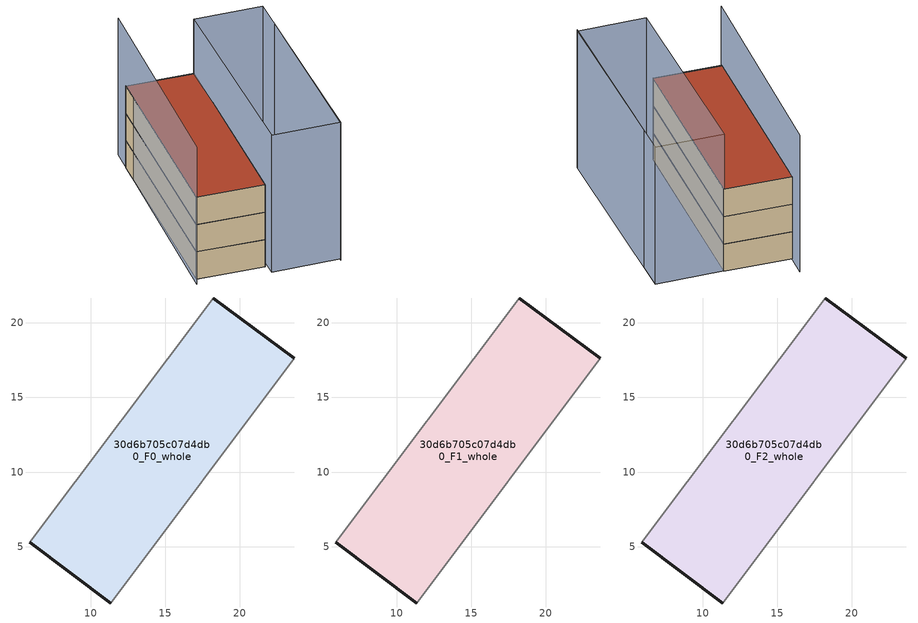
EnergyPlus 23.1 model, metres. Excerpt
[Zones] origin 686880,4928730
30d6b705c07d4db0_F0_whole
 floor ground (EU_floor_Construction): 11.34,1.24 23.62,17.61 18.22,21.65 5.94,5.29 z0
 wall outside (EU_wall_Construction): 18.22,21.65 23.62,17.61 / 11.34,1.24 5.94,5.29 z0:3
 wall adiabatic (EU_wall_Construction): 5.94,5.29 18.22,21.65 / 23.62,17.61 11.34,1.24 z0:3
30d6b705c07d4db0_F1_whole
 floor to 30d6b705c07d4db0_F0_whole (EU_floor_Construction): 11.34,1.24 23.62,17.61 18.22,21.65 5.94,5.29 z3
 wall outside (EU_wall_Construction): 18.22,21.65 23.62,17.61 / 11.34,1.24 5.94,5.29 z3:6
 wall adiabatic (EU_wall_Construction): 5.94,5.29 18.22,21.65 / 23.62,17.61 11.34,1.24 z3:6
30d6b705c07d4db0_F2_whole
 floor to 30d6b705c07d4db0_F1_whole (EU_floor_Construction): 11.34,1.24 23.62,17.61 18.22,21.65 5.94,5.29 z6
 wall outside (EU_wall_Construction): 18.22,21.65 23.62,17.61 / 11.34,1.24 5.94,5.29 z6:9
 wall adiabatic (EU_wall_Construction): 5.94,5.29 18.22,21.65 / 23.62,17.61 11.34,1.24 z6:9
 roof outside (EU_roof_Construction): 23.62,17.61 11.34,1.24 5.94,5.29 18.22,21.65 z9
shading: 19.66,23.49 5.3,4.77 / 16.26,-3.93 29.01,13.6 / 10.93,0.2 23.48,17.61 / 23.48,17.61 29.01,13.62 / 29.01,13.62 16.46,-3.78 / 16.46,-3.78 10.93,0.2 z0:15
[Building]
EU S2 Campaign: North Axis=0; Terrain=City; Solar Distribution=FullExterior
[Site:Location]
Bologna: Latitude=44.5; Longitude=11.25; Time Zone=1; Elevation=37
[SizingPeriod:WeatherFileDays]
AnnualSizingPeriod: Begin Month=1; Begin Day of Month=1; End Month=12; End Day of Month=31; Day of Week for Start Day=Monday; Use Weather File Daylight Saving Period=No; Use Weather File Rain and Snow Indicators=No
[MATERIAL]
EU_InternalMass_Material: Roughness=MediumRough; Thickness=0.1; Conductivity=1; Density=1800; Specific Heat=900; Thermal Absorptance=0.9; Solar Absorptance=0.7; Visible Absorptance=0.7
[MATERIAL:NOMASS] Roughness=MediumRough; Thermal Absorptance=0.9; Solar Absorptance=0.7; Visible Absorptance=0.7
Name | Thermal Resistance
EU_wall_NoMass | 0.937881
EU_roof_NoMass | 0.548572
EU_floor_NoMass | 0.71348
[CONSTRUCTION]
EU_wall_Construction: EU_wall_NoMass
EU_roof_Construction: EU_roof_NoMass
EU_floor_Construction: EU_floor_NoMass
EU_InternalMass_Construction: EU_InternalMass_Material
[ZONE] Type=1; Multiplier=1; Ceiling Height=autocalculate; Volume=414.018; Floor Area=autocalculate; Part of Total Floor Area=Yes
30d6b705c07d4db0_F0_whole; 30d6b705c07d4db0_F1_whole; 30d6b705c07d4db0_F2_whole
[INTERNALMASS] Construction=EU_InternalMass_Construction; Surface Area=138.006
Name | Zone or ZoneList
30d6b705c07d4db0_F0_whole_EU_InternalMass | 30d6b705c07d4db0_F0_whole
30d6b705c07d4db0_F1_whole_EU_InternalMass | 30d6b705c07d4db0_F1_whole
30d6b705c07d4db0_F2_whole_EU_InternalMass | 30d6b705c07d4db0_F2_whole
[OTHEREQUIPMENT] Fuel Type=Electricity; Design Level Calculation Method=Watts/Area; Power per Zone Floor Area=1; Fraction Latent=0; Fraction Radiant=0; Fraction Lost=0; Carbon Dioxide Generation Rate=0; EndUse Subcategory=EU_Step8_InternalGains
Name | Zone or ZoneList or Space or SpaceList | Schedule
EU_Step8_InternalGain_30d6b705c07d4db0_F0_whole_f000 | 30d6b705c07d4db0_F0_whole | EU_Step8_GainSchedule_30d6b705c07d4db0_F0_whole_f000
EU_Step8_InternalGain_30d6b705c07d4db0_F1_whole_f000 | 30d6b705c07d4db0_F1_whole | EU_Step8_GainSchedule_30d6b705c07d4db0_F1_whole_f000
EU_Step8_InternalGain_30d6b705c07d4db0_F2_whole_f000 | 30d6b705c07d4db0_F2_whole | EU_Step8_GainSchedule_30d6b705c07d4db0_F2_whole_f000
[ZONEVENTILATION:DESIGNFLOWRATE] Schedule=EU_AlwaysOn; Design Flow Rate Calculation Method=AirChanges/Hour; Air Changes per Hour=0.687892; Ventilation Type=Natural; Fan Pressure Rise=0; Fan Total Efficiency=1; Constant Term Coefficient=1; Temperature Term Coefficient=0; Velocity Term Coefficient=0; Velocity Squared Term Coefficient=0; Minimum Indoor Temperature=-100; Maximum Indoor Temperature=100; Delta Temperature=-100; Minimum Outdoor Temperature=-100; Maximum Outdoor Temperature=100; Maximum Wind Speed=40
Name | Zone or ZoneList or Space or SpaceList
EU_ConstantAir_30d6b705c07d4db0_F0_whole | 30d6b705c07d4db0_F0_whole
EU_ConstantAir_30d6b705c07d4db0_F1_whole | 30d6b705c07d4db0_F1_whole
EU_ConstantAir_30d6b705c07d4db0_F2_whole | 30d6b705c07d4db0_F2_whole
[HVACTEMPLATE:THERMOSTAT] Constant Heating Setpoint=20; Constant Cooling Setpoint=50
EU_HeatOnly_30d6b705c07d4db0_F0_whole; EU_HeatOnly_30d6b705c07d4db0_F1_whole; EU_HeatOnly_30d6b705c07d4db0_F2_whole
[HVACTEMPLATE:ZONE:IDEALLOADSAIRSYSTEM] System Availability Schedule=EU_AlwaysOn; Maximum Heating Supply Air Temperature=50; Minimum Cooling Supply Air Temperature=13; Maximum Heating Supply Air Humidity Ratio=0.0156; Minimum Cooling Supply Air Humidity Ratio=0.0077; Heating Limit=NoLimit; Cooling Limit=NoLimit; Heating Availability Schedule=EU_AlwaysOn; Cooling Availability Schedule=EU_CoolingOff; Dehumidification Control Type=ConstantSensibleHeatRatio; Cooling Sensible Heat Ratio=0.7; Dehumidification Setpoint=60; Humidification Control Type=None; Humidification Setpoint=30; Outdoor Air Method=None; Outdoor Air Flow Rate per Person=0.00944; Outdoor Air Flow Rate per Zone Floor Area=0; Outdoor Air Flow Rate per Zone=0; Demand Controlled Ventilation Type=None; Outdoor Air Economizer Type=NoEconomizer; Heat Recovery Type=None; Sensible Heat Recovery Effectiveness=0.7; Latent Heat Recovery Effectiveness=0.65
Name | Template Thermostat
30d6b705c07d4db0_F0_whole | EU_HeatOnly_30d6b705c07d4db0_F0_whole
30d6b705c07d4db0_F1_whole | EU_HeatOnly_30d6b705c07d4db0_F1_whole
30d6b705c07d4db0_F2_whole | EU_HeatOnly_30d6b705c07d4db0_F2_whole
[SIZING:ZONE] Zone Cooling Design Supply Air Temperature Input Method=SupplyAirTemperature; Zone Cooling Design Supply Air Temperature=13; Zone Heating Design Supply Air Temperature Input Method=SupplyAirTemperature; Zone Heating Design Supply Air Temperature=50; Zone Cooling Design Supply Air Humidity Ratio=0.008; Zone Heating Design Supply Air Humidity Ratio=0.008; Cooling Design Air Flow Method=DesignDay; Cooling Design Air Flow Rate=0; Cooling Minimum Air Flow per Zone Floor Area=0.000762; Cooling Minimum Air Flow=0; Cooling Minimum Air Flow Fraction=0.2; Heating Design Air Flow Method=DesignDay; Heating Design Air Flow Rate=0; Heating Maximum Air Flow per Zone Floor Area=0.002032; Heating Maximum Air Flow=0.141576; Heating Maximum Air Flow Fraction=0.3; Account for Dedicated Outdoor Air System=No; Dedicated Outdoor Air System Control Strategy=NeutralSupplyAir; Dedicated Outdoor Air Low Setpoint Temperature for Design=autosize; Dedicated Outdoor Air High Setpoint Temperature for Design=autosize; Zone Load Sizing Method=Sensible Load Only No Latent Load; Zone Latent Cooling Design Supply Air Humidity Ratio Input Method=HumidityRatioDifference; Zone Cooling Design Supply Air Humidity Ratio Difference=0.005; Zone Latent Heating Design Supply Air Humidity Ratio Input Method=HumidityRatioDifference; Zone Humidification Design Supply Air Humidity Ratio Difference=0.005
30d6b705c07d4db0_F0_whole; 30d6b705c07d4db0_F1_whole; 30d6b705c07d4db0_F2_whole
[SCHEDULE:CONSTANT]
Name | Hourly Value
EU_AlwaysOn | 1
EU_CoolingOff | 0
[SCHEDULE:FILE] Column Number=1; Rows to Skip at Top=0; Number of Hours of Data=8760; Column Separator=Comma; Interpolate to Timestep=No; Minutes per Item=60; Adjust Schedule for Daylight Savings=Yes
Name | File
EU_Step8_GainSchedule_30d6b705c07d4db0_F0_whole_f000 | ../../schedules/30d6b705c07d4db0/30d6b705c07d4db0_F0_whole_f000_gain.csv
EU_Step8_GainSchedule_30d6b705c07d4db0_F1_whole_f000 | ../../schedules/30d6b705c07d4db0/30d6b705c07d4db0_F1_whole_f000_gain.csv
EU_Step8_GainSchedule_30d6b705c07d4db0_F2_whole_f000 | ../../schedules/30d6b705c07d4db0/30d6b705c07d4db0_F2_whole_f000_gain.csv
